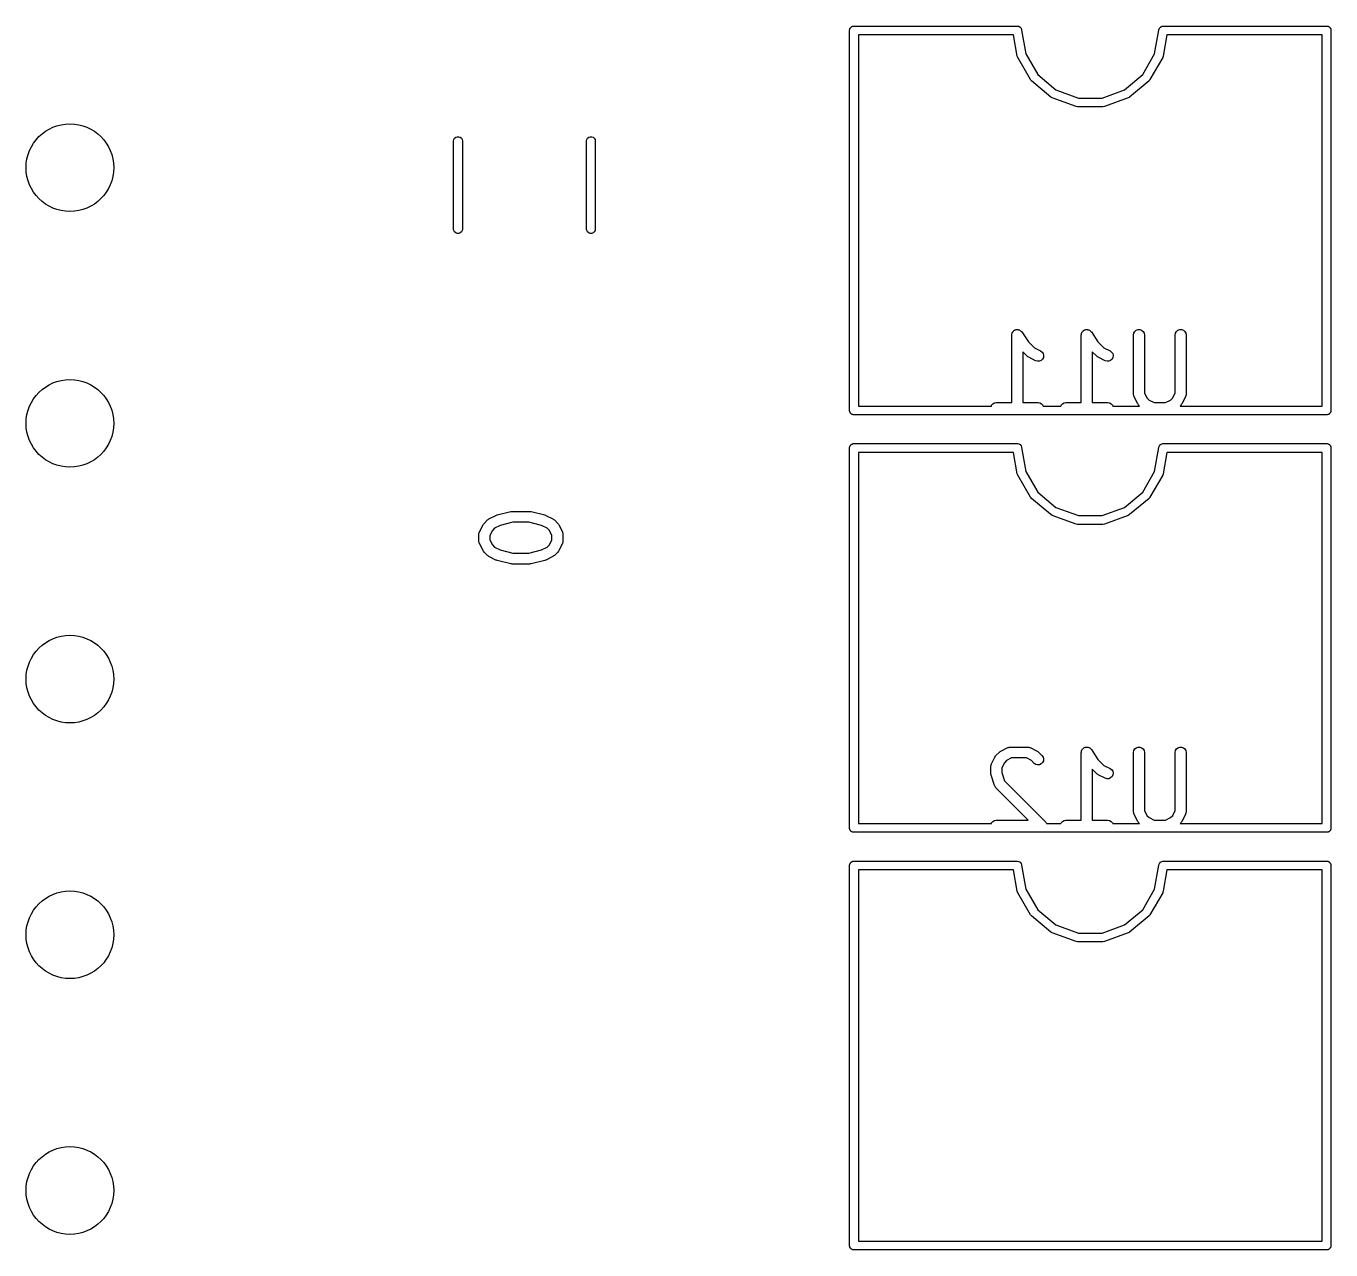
# Model space of a CAD drawing. Extents: x 84 to 155, y -171 to -35.
# Drawn here: x 105.83 to 123.69, y -100.17 to -83.42 of the extents above; entities that cross this region are included whole.
import ezdxf

# ---------------------------------------------------------------- set-up
doc = ezdxf.new("R2010")
doc.units = 0
doc.header["$MEASUREMENT"] = 0
doc.layers.add('BLACK', color=7, linetype='CONTINUOUS')

msp = doc.modelspace()

# ---------------------------------------------------------------- linework, layer by layer
at = {"layer": 'BLACK', "linetype": 'CONTINUOUS'}
for p, q in [((117.126, -83.4323), (117.131, -83.4288)), ((117.131, -83.4288), (117.136, -83.427)), ((117.136, -83.427), (117.14, -83.4244)), ((117.14, -83.4244), (117.145, -83.4234)), ((117.145, -83.4234), (117.15, -83.4216)), ((117.15, -83.4216), (117.156, -83.4216)), ((117.156, -83.4216), (117.156, -83.4216)), ((117.156, -83.4216), (119.401, -83.4216)), ((119.401, -83.4216), (119.417, -83.4244)), ((119.417, -83.4244), (119.435, -83.4349)), ((121.357, -83.4349), (121.375, -83.4244)), ((121.375, -83.4244), (121.391, -83.4216)), ((121.391, -83.4216), (123.636, -83.4216)), ((123.636, -83.4216), (123.636, -83.4216)), ((123.636, -83.4216), (123.642, -83.4216)), ((123.642, -83.4216), (123.647, -83.4234)), ((123.647, -83.4234), (123.652, -83.4244)), ((123.652, -83.4244), (123.656, -83.427)), ((123.656, -83.427), (123.661, -83.4288)), ((123.661, -83.4288), (123.666, -83.4323)), ((117.101, -83.471), (117.103, -83.466)), ((117.101, -83.4764), (117.101, -83.471)), ((117.101, -88.6869), (117.101, -83.4764)), ((117.103, -83.466), (117.104, -83.4608)), ((117.104, -83.4608), (117.106, -83.4562)), ((117.106, -83.4562), (117.108, -83.4511)), ((117.108, -83.4511), (117.112, -83.4471)), ((117.112, -83.4471), (117.114, -83.4424)), ((117.114, -83.4424), (117.118, -83.439)), ((117.118, -83.439), (117.122, -83.4349)), ((117.122, -83.4349), (117.126, -83.4323)), ((119.346, -83.5416), (117.221, -83.5416)), ((117.221, -83.5416), (117.221, -88.6216)), ((119.397, -83.834), (119.346, -83.5416)), ((119.435, -83.4349), (119.449, -83.4511)), ((119.449, -83.4511), (119.456, -83.471)), ((119.456, -83.471), (119.456, -83.4764)), ((119.456, -83.4764), (119.514, -83.8028)), ((121.278, -83.8028), (121.336, -83.4764)), ((121.336, -83.471), (121.343, -83.4511)), ((121.336, -83.4764), (121.336, -83.471)), ((121.343, -83.4511), (121.357, -83.4349)), ((121.446, -83.5416), (121.395, -83.834)), ((123.571, -83.5416), (121.446, -83.5416)), ((123.571, -88.6216), (123.571, -83.5416)), ((123.666, -83.4323), (123.67, -83.4349)), ((123.67, -83.4349), (123.674, -83.439)), ((123.674, -83.439), (123.678, -83.4424)), ((123.678, -83.4424), (123.68, -83.4471)), ((123.68, -83.4471), (123.684, -83.4511)), ((123.684, -83.4511), (123.686, -83.4562)), ((123.686, -83.4562), (123.688, -83.4608)), ((123.688, -83.4608), (123.689, -83.466)), ((123.689, -83.466), (123.691, -83.471)), ((123.691, -83.471), (123.691, -83.4764)), ((123.691, -83.4764), (123.691, -83.4764)), ((123.691, -83.4764), (123.691, -88.6869)), ((119.404, -83.8536), (119.397, -83.834)), ((119.578, -84.1544), (119.404, -83.8536)), ((119.404, -83.8536), (119.404, -83.8536)), ((119.514, -83.8028), (119.677, -84.0852)), ((121.115, -84.0852), (121.278, -83.8028)), ((121.388, -83.8536), (121.214, -84.1544)), ((121.391, -83.8453), (121.388, -83.8536)), ((121.388, -83.8536), (121.388, -83.8536)), ((121.395, -83.8341), (121.391, -83.8453)), ((121.395, -83.834), (121.395, -83.8341)), ((119.677, -84.0852), (119.926, -84.2949)), ((120.866, -84.2949), (121.115, -84.0852)), ((119.584, -84.1617), (119.578, -84.1544)), ((119.578, -84.1544), (119.578, -84.1544)), ((119.591, -84.1704), (119.584, -84.1617)), ((119.857, -84.3936), (119.591, -84.1704)), ((119.591, -84.1704), (119.591, -84.1704)), ((119.926, -84.2949), (120.233, -84.4064)), ((120.559, -84.4064), (120.866, -84.2949)), ((121.201, -84.1704), (120.935, -84.3936)), ((121.207, -84.1631), (121.201, -84.1704)), ((121.201, -84.1704), (121.201, -84.1704)), ((121.214, -84.1544), (121.207, -84.1631)), ((121.214, -84.1544), (121.214, -84.1544)), ((119.875, -84.404), (119.857, -84.3936)), ((119.857, -84.3936), (119.857, -84.3936)), ((120.202, -84.5228), (119.875, -84.404)), ((120.233, -84.4064), (120.559, -84.4064)), ((120.917, -84.404), (120.59, -84.5228)), ((120.928, -84.3974), (120.917, -84.404)), ((120.917, -84.404), (120.917, -84.404)), ((120.935, -84.3936), (120.928, -84.3974)), ((120.935, -84.3936), (120.935, -84.3936)), ((120.222, -84.5264), (120.202, -84.5228)), ((120.57, -84.5264), (120.222, -84.5264)), ((120.59, -84.5228), (120.57, -84.5264)), ((111.679, -84.9907), (111.682, -84.9751)), ((111.679, -86.2053), (111.679, -84.9907)), ((111.682, -84.9751), (111.692, -84.9568)), ((111.692, -84.9568), (111.709, -84.9432)), ((111.709, -84.9432), (111.728, -84.9359)), ((111.728, -84.9359), (111.75, -84.9359)), ((111.75, -84.9359), (111.769, -84.9432)), ((111.769, -84.9432), (111.786, -84.9568)), ((111.786, -84.9568), (111.796, -84.9751)), ((111.796, -84.9751), (111.799, -84.9907)), ((111.799, -84.9907), (111.799, -86.2053)), ((113.499, -84.9907), (113.502, -84.9751)), ((113.499, -86.2053), (113.499, -84.9907)), ((113.502, -84.9751), (113.512, -84.9568)), ((113.512, -84.9568), (113.529, -84.9432)), ((113.529, -84.9432), (113.548, -84.9359)), ((113.548, -84.9359), (113.57, -84.9359)), ((113.57, -84.9359), (113.589, -84.9432)), ((113.589, -84.9432), (113.606, -84.9568)), ((113.606, -84.9568), (113.616, -84.9751)), ((113.616, -84.9751), (113.619, -84.9907)), ((113.619, -84.9907), (113.619, -86.2053)), ((111.682, -86.2209), (111.679, -86.2053)), ((111.692, -86.2392), (111.682, -86.2209)), ((111.709, -86.2528), (111.692, -86.2392)), ((111.728, -86.2601), (111.709, -86.2528)), ((111.75, -86.2601), (111.728, -86.2601)), ((111.769, -86.2528), (111.75, -86.2601)), ((111.786, -86.2392), (111.769, -86.2528)), ((111.796, -86.2209), (111.786, -86.2392)), ((111.799, -86.2053), (111.796, -86.2209)), ((113.502, -86.2209), (113.499, -86.2053)), ((113.512, -86.2392), (113.502, -86.2209)), ((113.529, -86.2528), (113.512, -86.2392)), ((113.548, -86.2601), (113.529, -86.2528)), ((113.57, -86.2601), (113.548, -86.2601)), ((113.589, -86.2528), (113.57, -86.2601)), ((113.606, -86.2392), (113.589, -86.2528)), ((113.616, -86.2209), (113.606, -86.2392)), ((113.619, -86.2053), (113.616, -86.2209)), ((119.321, -87.6407), (119.324, -87.6322)), ((119.322, -87.6449), (119.321, -87.6407)), ((119.321, -87.649), (119.322, -87.6449)), ((119.321, -88.574), (119.321, -87.649)), ((119.324, -87.6322), (119.326, -87.6233)), ((119.326, -87.6233), (119.328, -87.6197)), ((119.328, -87.6197), (119.329, -87.6157)), ((119.329, -87.6157), (119.334, -87.6085)), ((119.334, -87.6085), (119.339, -87.6008)), ((119.339, -87.6008), (119.342, -87.5981)), ((119.342, -87.5981), (119.344, -87.5948)), ((119.344, -87.5948), (119.352, -87.5898)), ((119.352, -87.5898), (119.358, -87.584)), ((119.358, -87.584), (119.362, -87.5826)), ((119.362, -87.5826), (119.366, -87.5803)), ((119.366, -87.5803), (119.375, -87.5782)), ((119.375, -87.5782), (119.383, -87.5751)), ((119.383, -87.5751), (119.387, -87.5751)), ((119.387, -87.5751), (119.391, -87.5741)), ((119.391, -87.5741), (119.4, -87.5751)), ((119.4, -87.5751), (119.409, -87.5751)), ((119.409, -87.5751), (119.413, -87.5766)), ((119.413, -87.5766), (119.417, -87.577)), ((119.417, -87.577), (119.425, -87.581)), ((119.425, -87.581), (119.433, -87.584)), ((119.433, -87.584), (119.437, -87.5867)), ((119.437, -87.5867), (119.44, -87.5886)), ((119.44, -87.5886), (119.447, -87.595)), ((119.447, -87.595), (119.453, -87.6008)), ((119.453, -87.6008), (119.456, -87.6044)), ((119.456, -87.6044), (119.458, -87.6074)), ((119.458, -87.6074), (119.55, -87.7441)), ((120.273, -87.649), (120.274, -87.6449)), ((120.273, -88.574), (120.273, -87.649)), ((120.274, -87.6407), (120.276, -87.6322)), ((120.274, -87.6449), (120.274, -87.6407)), ((120.276, -87.6322), (120.278, -87.6233)), ((120.278, -87.6233), (120.28, -87.6197)), ((120.28, -87.6197), (120.281, -87.6157)), ((120.281, -87.6157), (120.286, -87.6085)), ((120.286, -87.6085), (120.291, -87.6008)), ((120.291, -87.6008), (120.294, -87.5981)), ((120.294, -87.5981), (120.297, -87.5948)), ((120.297, -87.5948), (120.304, -87.5898)), ((120.304, -87.5898), (120.311, -87.584)), ((120.311, -87.584), (120.315, -87.5826)), ((120.315, -87.5826), (120.318, -87.5803)), ((120.318, -87.5803), (120.327, -87.5782)), ((120.327, -87.5782), (120.335, -87.5751)), ((120.335, -87.5751), (120.34, -87.5751)), ((120.34, -87.5751), (120.344, -87.5741)), ((120.344, -87.5741), (120.352, -87.5751)), ((120.352, -87.5751), (120.361, -87.5751)), ((120.361, -87.5751), (120.365, -87.5766)), ((120.365, -87.5766), (120.369, -87.577)), ((120.369, -87.577), (120.377, -87.581)), ((120.377, -87.581), (120.386, -87.584)), ((120.386, -87.584), (120.389, -87.5867)), ((120.389, -87.5867), (120.393, -87.5886)), ((120.393, -87.5886), (120.399, -87.595)), ((120.399, -87.595), (120.406, -87.6008)), ((120.406, -87.6008), (120.408, -87.6044)), ((120.408, -87.6044), (120.411, -87.6074)), ((120.411, -87.6074), (120.502, -87.7441)), ((120.988, -87.649), (120.992, -87.6233)), ((120.988, -88.4585), (120.988, -87.649)), ((120.992, -87.6233), (121.005, -87.6008)), ((121.005, -87.6008), (121.025, -87.584)), ((121.025, -87.584), (121.05, -87.5751)), ((121.05, -87.5751), (121.076, -87.5751)), ((121.076, -87.5751), (121.1, -87.584)), ((121.1, -87.584), (121.12, -87.6008)), ((121.12, -87.6008), (121.133, -87.6233)), ((121.133, -87.6233), (121.138, -87.649)), ((121.138, -87.649), (121.138, -88.4408)), ((121.559, -87.649), (121.564, -87.6233)), ((121.559, -88.4408), (121.559, -87.649)), ((121.564, -87.6233), (121.577, -87.6008)), ((121.577, -87.6008), (121.597, -87.584)), ((121.597, -87.584), (121.621, -87.5751)), ((121.621, -87.5751), (121.647, -87.5751)), ((121.647, -87.5751), (121.672, -87.584)), ((121.672, -87.584), (121.692, -87.6008)), ((121.692, -87.6008), (121.705, -87.6233)), ((121.705, -87.6233), (121.709, -87.649)), ((121.709, -87.649), (121.709, -88.4585)), ((119.533, -87.9401), (119.471, -87.8777)), ((119.471, -87.8777), (119.471, -88.574)), ((119.55, -87.7441), (119.631, -87.8254)), ((119.631, -87.8254), (119.715, -87.8676)), ((119.715, -87.8676), (119.736, -87.8831)), ((119.736, -87.8831), (119.751, -87.9049)), ((120.486, -87.9401), (120.423, -87.8777)), ((120.423, -87.8777), (120.423, -88.574)), ((120.502, -87.7441), (120.583, -87.8254)), ((120.583, -87.8254), (120.668, -87.8676)), ((120.668, -87.8676), (120.689, -87.8831)), ((120.689, -87.8831), (120.703, -87.9049)), ((119.543, -87.947), (119.533, -87.9401)), ((119.553, -87.9542), (119.543, -87.947)), ((119.648, -88.0018), (119.553, -87.9542)), ((119.673, -88.0092), (119.648, -88.0018)), ((119.699, -88.0077), (119.673, -88.0092)), ((119.723, -87.9973), (119.699, -88.0077)), ((119.742, -87.9794), (119.723, -87.9973)), ((119.754, -87.9561), (119.742, -87.9794)), ((119.751, -87.9049), (119.757, -87.9302)), ((119.757, -87.9302), (119.754, -87.9561)), ((120.496, -87.947), (120.486, -87.9401)), ((120.505, -87.9542), (120.496, -87.947)), ((120.601, -88.0018), (120.505, -87.9542)), ((120.626, -88.0092), (120.601, -88.0018)), ((120.652, -88.0077), (120.626, -88.0092)), ((120.675, -87.9973), (120.652, -88.0077)), ((120.694, -87.9794), (120.675, -87.9973)), ((120.706, -87.9561), (120.694, -87.9794)), ((120.703, -87.9049), (120.709, -87.9302)), ((120.709, -87.9302), (120.706, -87.9561)), ((119.045, -88.6115), (119.062, -88.5915)), ((119.062, -88.5915), (119.085, -88.5785)), ((119.085, -88.5785), (119.11, -88.574)), ((119.11, -88.574), (119.321, -88.574)), ((119.471, -88.574), (119.682, -88.574)), ((119.682, -88.574), (119.707, -88.5785)), ((119.707, -88.5785), (119.73, -88.5915)), ((119.73, -88.5915), (119.747, -88.6115)), ((119.998, -88.6115), (120.014, -88.5915)), ((120.014, -88.5915), (120.037, -88.5785)), ((120.037, -88.5785), (120.063, -88.574)), ((120.063, -88.574), (120.273, -88.574)), ((120.423, -88.574), (120.634, -88.574)), ((120.634, -88.574), (120.66, -88.5785)), ((120.66, -88.5785), (120.682, -88.5915)), ((120.682, -88.5915), (120.699, -88.6115)), ((120.988, -88.4628), (120.988, -88.4585)), ((120.988, -88.4671), (120.988, -88.4628)), ((120.991, -88.4755), (120.988, -88.4671)), ((120.992, -88.4842), (120.991, -88.4755)), ((120.994, -88.4879), (120.992, -88.4842)), ((120.996, -88.4921), (120.994, -88.4879)), ((121.043, -88.5873), (120.996, -88.4921)), ((121.05, -88.597), (121.043, -88.5873)), ((121.057, -88.6068), (121.05, -88.597)), ((121.072, -88.6216), (121.057, -88.6068)), ((121.138, -88.4408), (121.172, -88.5093)), ((121.172, -88.5093), (121.202, -88.5397)), ((121.202, -88.5397), (121.271, -88.574)), ((121.271, -88.574), (121.426, -88.574)), ((121.426, -88.574), (121.494, -88.5397)), ((121.494, -88.5397), (121.525, -88.5093)), ((121.525, -88.5093), (121.559, -88.4408)), ((121.64, -88.6068), (121.625, -88.6216)), ((121.646, -88.597), (121.64, -88.6068)), ((121.654, -88.5873), (121.646, -88.597)), ((121.701, -88.4921), (121.654, -88.5873)), ((121.702, -88.4879), (121.701, -88.4921)), ((121.705, -88.4842), (121.702, -88.4879)), ((121.706, -88.4755), (121.705, -88.4842)), ((121.709, -88.4671), (121.706, -88.4755)), ((121.709, -88.4585), (121.708, -88.4628)), ((121.708, -88.4628), (121.709, -88.4671)), ((117.101, -88.6922), (117.101, -88.6869)), ((117.101, -88.6869), (117.101, -88.6869)), ((117.103, -88.6972), (117.101, -88.6922)), ((117.104, -88.7024), (117.103, -88.6972)), ((117.106, -88.7071), (117.104, -88.7024)), ((117.108, -88.7121), (117.106, -88.7071)), ((117.112, -88.7162), (117.108, -88.7121)), ((117.114, -88.7208), (117.112, -88.7162)), ((117.118, -88.7242), (117.114, -88.7208)), ((117.122, -88.7283), (117.118, -88.7242)), ((117.126, -88.7309), (117.122, -88.7283)), ((117.131, -88.7344), (117.126, -88.7309)), ((117.136, -88.7362), (117.131, -88.7344)), ((117.14, -88.7389), (117.136, -88.7362)), ((117.145, -88.7398), (117.14, -88.7389)), ((117.15, -88.7416), (117.145, -88.7398)), ((117.156, -88.7416), (117.15, -88.7416)), ((123.636, -88.7416), (117.156, -88.7416)), ((117.156, -88.7416), (117.156, -88.7416)), ((117.221, -88.6216), (119.042, -88.6216)), ((119.042, -88.6216), (119.045, -88.6115)), ((119.747, -88.6115), (119.75, -88.6216)), ((119.75, -88.6216), (119.994, -88.6216)), ((119.994, -88.6216), (119.998, -88.6115)), ((120.699, -88.6115), (120.703, -88.6216)), ((120.703, -88.6216), (121.072, -88.6216)), ((121.625, -88.6216), (123.571, -88.6216)), ((123.642, -88.7416), (123.636, -88.7416)), ((123.636, -88.7416), (123.636, -88.7416)), ((123.647, -88.7398), (123.642, -88.7416)), ((123.652, -88.7389), (123.647, -88.7398)), ((123.656, -88.7362), (123.652, -88.7389)), ((123.661, -88.7344), (123.656, -88.7362)), ((123.666, -88.7309), (123.661, -88.7344)), ((123.67, -88.7283), (123.666, -88.7309)), ((123.674, -88.7242), (123.67, -88.7283)), ((123.678, -88.7208), (123.674, -88.7242)), ((123.68, -88.7162), (123.678, -88.7208)), ((123.684, -88.7121), (123.68, -88.7162)), ((123.686, -88.7071), (123.684, -88.7121)), ((123.688, -88.7024), (123.686, -88.7071)), ((123.689, -88.6972), (123.688, -88.7024)), ((123.691, -88.6922), (123.689, -88.6972)), ((123.691, -88.6869), (123.691, -88.6869)), ((123.691, -88.6869), (123.691, -88.6922)), ((117.126, -89.1473), (117.131, -89.1438)), ((117.131, -89.1438), (117.136, -89.142)), ((117.136, -89.142), (117.14, -89.1394)), ((117.14, -89.1394), (117.145, -89.1384)), ((117.145, -89.1384), (117.15, -89.1366)), ((117.15, -89.1366), (117.156, -89.1366)), ((117.156, -89.1366), (117.156, -89.1366)), ((117.156, -89.1366), (119.401, -89.1366)), ((119.401, -89.1366), (119.417, -89.1394)), ((119.417, -89.1394), (119.435, -89.1499)), ((121.357, -89.1499), (121.375, -89.1394)), ((121.375, -89.1394), (121.391, -89.1366)), ((121.391, -89.1366), (123.636, -89.1366)), ((123.636, -89.1366), (123.636, -89.1366)), ((123.636, -89.1366), (123.642, -89.1366)), ((123.642, -89.1366), (123.647, -89.1384)), ((123.647, -89.1384), (123.652, -89.1394)), ((123.652, -89.1394), (123.656, -89.142)), ((123.656, -89.142), (123.661, -89.1438)), ((123.661, -89.1438), (123.666, -89.1473)), ((117.101, -89.186), (117.103, -89.181)), ((117.101, -89.1914), (117.101, -89.186)), ((117.101, -94.4019), (117.101, -89.1914)), ((117.103, -89.181), (117.104, -89.1758)), ((117.104, -89.1758), (117.106, -89.1712)), ((117.106, -89.1712), (117.108, -89.1661)), ((117.108, -89.1661), (117.112, -89.1621)), ((117.112, -89.1621), (117.114, -89.1574)), ((117.114, -89.1574), (117.118, -89.154)), ((117.118, -89.154), (117.122, -89.1499)), ((117.122, -89.1499), (117.126, -89.1473)), ((119.346, -89.2566), (117.221, -89.2566)), ((117.221, -89.2566), (117.221, -94.3366)), ((119.397, -89.549), (119.346, -89.2566)), ((119.435, -89.1499), (119.449, -89.1661)), ((119.449, -89.1661), (119.456, -89.186)), ((119.456, -89.186), (119.456, -89.1914)), ((119.456, -89.1914), (119.514, -89.5178)), ((121.278, -89.5178), (121.336, -89.1914)), ((121.336, -89.186), (121.343, -89.1661)), ((121.336, -89.1914), (121.336, -89.186)), ((121.343, -89.1661), (121.357, -89.1499)), ((121.446, -89.2566), (121.395, -89.549)), ((123.571, -89.2566), (121.446, -89.2566)), ((123.571, -94.3366), (123.571, -89.2566)), ((123.666, -89.1473), (123.67, -89.1499)), ((123.67, -89.1499), (123.674, -89.154)), ((123.674, -89.154), (123.678, -89.1574)), ((123.678, -89.1574), (123.68, -89.1621)), ((123.68, -89.1621), (123.684, -89.1661)), ((123.684, -89.1661), (123.686, -89.1712)), ((123.686, -89.1712), (123.688, -89.1758)), ((123.688, -89.1758), (123.689, -89.181)), ((123.689, -89.181), (123.691, -89.186)), ((123.691, -89.186), (123.691, -89.1914)), ((123.691, -89.1914), (123.691, -89.1914)), ((123.691, -89.1914), (123.691, -94.4019)), ((119.404, -89.5686), (119.397, -89.549)), ((119.578, -89.8694), (119.404, -89.5686)), ((119.404, -89.5686), (119.404, -89.5686)), ((119.514, -89.5178), (119.677, -89.8002)), ((121.115, -89.8002), (121.278, -89.5178)), ((121.388, -89.5686), (121.214, -89.8694)), ((121.393, -89.5541), (121.388, -89.5686)), ((121.388, -89.5686), (121.388, -89.5686)), ((121.395, -89.5491), (121.393, -89.5541)), ((121.395, -89.549), (121.395, -89.5491)), ((119.677, -89.8002), (119.926, -90.0099)), ((120.866, -90.0099), (121.115, -89.8002)), ((119.582, -89.874), (119.578, -89.8694)), ((119.578, -89.8694), (119.578, -89.8694)), ((119.591, -89.8854), (119.582, -89.874)), ((119.857, -90.1086), (119.591, -89.8854)), ((119.591, -89.8854), (119.591, -89.8854)), ((119.926, -90.0099), (120.233, -90.1214)), ((120.559, -90.1214), (120.866, -90.0099)), ((121.201, -89.8854), (120.935, -90.1086)), ((121.208, -89.8768), (121.201, -89.8854)), ((121.201, -89.8854), (121.201, -89.8854)), ((121.214, -89.8694), (121.208, -89.8768)), ((121.214, -89.8694), (121.214, -89.8694)), ((112.096, -90.2281), (112.144, -90.1805)), ((112.144, -90.1805), (112.153, -90.1736)), ((112.153, -90.1736), (112.163, -90.1664)), ((112.163, -90.1664), (112.258, -90.1188)), ((112.258, -90.1188), (112.266, -90.1165)), ((112.266, -90.1165), (112.274, -90.1131)), ((112.274, -90.1131), (112.464, -90.0655)), ((112.492, -90.2133), (112.318, -90.2567)), ((112.464, -90.0655), (112.473, -90.0649)), ((112.473, -90.0649), (112.482, -90.0633)), ((112.482, -90.0633), (112.72, -90.0633)), ((112.711, -90.2133), (112.492, -90.2133)), ((112.885, -90.2567), (112.711, -90.2133)), ((112.72, -90.0633), (112.729, -90.0649)), ((112.729, -90.0649), (112.739, -90.0655)), ((112.739, -90.0655), (112.929, -90.1131)), ((112.929, -90.1131), (112.937, -90.1165)), ((112.937, -90.1165), (112.944, -90.1188)), ((112.944, -90.1188), (113.04, -90.1664)), ((113.04, -90.1664), (113.049, -90.1736)), ((113.049, -90.1736), (113.059, -90.1805)), ((113.059, -90.1805), (113.107, -90.2281)), ((119.875, -90.119), (119.857, -90.1086)), ((119.857, -90.1086), (119.857, -90.1086)), ((120.202, -90.2378), (119.875, -90.119)), ((120.233, -90.1214), (120.559, -90.1214)), ((120.917, -90.119), (120.59, -90.2378)), ((120.931, -90.1108), (120.917, -90.119)), ((120.917, -90.119), (120.917, -90.119)), ((120.935, -90.1086), (120.931, -90.1108)), ((120.935, -90.1086), (120.935, -90.1086)), ((112.026, -90.3764), (112.027, -90.3721)), ((112.026, -90.4716), (112.026, -90.3764)), ((112.027, -90.3678), (112.029, -90.3594)), ((112.027, -90.3721), (112.027, -90.3678)), ((112.029, -90.3594), (112.031, -90.3507)), ((112.031, -90.3507), (112.033, -90.347)), ((112.033, -90.347), (112.034, -90.3428)), ((112.034, -90.3428), (112.082, -90.2476)), ((112.082, -90.2476), (112.089, -90.2379)), ((112.089, -90.2379), (112.096, -90.2281)), ((112.211, -90.3256), (112.176, -90.3941)), ((112.176, -90.3941), (112.176, -90.4539)), ((112.241, -90.2952), (112.211, -90.3256)), ((112.318, -90.2567), (112.241, -90.2952)), ((112.962, -90.2952), (112.885, -90.2567)), ((112.992, -90.3256), (112.962, -90.2952)), ((113.026, -90.3941), (112.992, -90.3256)), ((113.026, -90.4539), (113.026, -90.3941)), ((113.107, -90.2281), (113.114, -90.2379)), ((113.114, -90.2379), (113.121, -90.2476)), ((113.121, -90.2476), (113.168, -90.3428)), ((113.168, -90.3428), (113.17, -90.347)), ((113.17, -90.347), (113.172, -90.3507)), ((113.172, -90.3507), (113.173, -90.3594)), ((113.173, -90.3594), (113.176, -90.3678)), ((113.176, -90.3678), (113.176, -90.3721)), ((113.176, -90.3721), (113.176, -90.3764)), ((113.176, -90.3764), (113.176, -90.4716)), ((120.222, -90.2414), (120.202, -90.2378)), ((120.57, -90.2414), (120.222, -90.2414)), ((120.59, -90.2378), (120.57, -90.2414)), ((112.027, -90.4759), (112.026, -90.4716)), ((112.027, -90.4802), (112.027, -90.4759)), ((112.029, -90.4886), (112.027, -90.4802)), ((112.031, -90.4973), (112.029, -90.4886)), ((112.033, -90.501), (112.031, -90.4973)), ((112.034, -90.5052), (112.033, -90.501)), ((112.082, -90.6004), (112.034, -90.5052)), ((112.176, -90.4539), (112.211, -90.5224)), ((112.211, -90.5224), (112.241, -90.5528)), ((112.241, -90.5528), (112.318, -90.5913)), ((112.885, -90.5913), (112.962, -90.5528)), ((112.962, -90.5528), (112.992, -90.5224)), ((112.992, -90.5224), (113.026, -90.4539)), ((113.168, -90.5052), (113.121, -90.6004)), ((113.17, -90.501), (113.168, -90.5052)), ((113.172, -90.4973), (113.17, -90.501)), ((113.173, -90.4886), (113.172, -90.4973)), ((113.176, -90.4802), (113.173, -90.4886)), ((113.176, -90.4716), (113.176, -90.4759)), ((113.176, -90.4759), (113.176, -90.4802)), ((112.089, -90.6101), (112.082, -90.6004)), ((112.096, -90.6199), (112.089, -90.6101)), ((112.144, -90.6675), (112.096, -90.6199)), ((112.153, -90.6744), (112.144, -90.6675)), ((112.163, -90.6816), (112.153, -90.6744)), ((112.258, -90.7292), (112.163, -90.6816)), ((112.266, -90.7315), (112.258, -90.7292)), ((112.274, -90.7349), (112.266, -90.7315)), ((112.464, -90.7825), (112.274, -90.7349)), ((112.318, -90.5913), (112.492, -90.6347)), ((112.492, -90.6347), (112.711, -90.6347)), ((112.711, -90.6347), (112.885, -90.5913)), ((112.929, -90.7349), (112.739, -90.7825)), ((112.937, -90.7315), (112.929, -90.7349)), ((112.944, -90.7292), (112.937, -90.7315)), ((113.04, -90.6816), (112.944, -90.7292)), ((113.049, -90.6744), (113.04, -90.6816)), ((113.059, -90.6675), (113.049, -90.6744)), ((113.107, -90.6199), (113.059, -90.6675)), ((113.114, -90.6101), (113.107, -90.6199)), ((113.121, -90.6004), (113.114, -90.6101)), ((112.473, -90.7831), (112.464, -90.7825)), ((112.482, -90.7847), (112.473, -90.7831)), ((112.72, -90.7847), (112.482, -90.7847)), ((112.729, -90.7831), (112.72, -90.7847)), ((112.739, -90.7825), (112.729, -90.7831)), ((119.043, -93.5209), (119.091, -93.4257)), ((119.091, -93.4257), (119.098, -93.416)), ((119.098, -93.416), (119.105, -93.4062)), ((119.105, -93.4062), (119.152, -93.3586)), ((119.152, -93.3586), (119.162, -93.3517)), ((119.162, -93.3517), (119.172, -93.3445)), ((119.172, -93.3445), (119.267, -93.2969)), ((119.267, -93.2969), (119.271, -93.2957)), ((119.271, -93.2957), (119.275, -93.2935)), ((119.275, -93.2935), (119.284, -93.292)), ((119.284, -93.292), (119.292, -93.2895)), ((119.292, -93.2895), (119.297, -93.2897)), ((119.297, -93.2897), (119.301, -93.289)), ((119.301, -93.289), (119.539, -93.289)), ((119.539, -93.289), (119.543, -93.2897)), ((119.543, -93.2897), (119.547, -93.2895)), ((119.547, -93.2895), (119.556, -93.292)), ((119.556, -93.292), (119.565, -93.2935)), ((119.565, -93.2935), (119.568, -93.2957)), ((119.568, -93.2957), (119.572, -93.2969)), ((119.572, -93.2969), (119.668, -93.3445)), ((119.668, -93.3445), (119.677, -93.3517)), ((119.677, -93.3517), (119.687, -93.3586)), ((119.687, -93.3586), (119.735, -93.4062)), ((119.735, -93.4062), (119.75, -93.4275)), ((119.75, -93.4275), (119.756, -93.4527)), ((120.273, -93.364), (120.274, -93.3599)), ((120.273, -94.289), (120.273, -93.364)), ((120.274, -93.3557), (120.276, -93.3472)), ((120.274, -93.3599), (120.274, -93.3557)), ((120.276, -93.3472), (120.278, -93.3383)), ((120.278, -93.3383), (120.28, -93.3347)), ((120.28, -93.3347), (120.281, -93.3307)), ((120.281, -93.3307), (120.286, -93.3235)), ((120.286, -93.3235), (120.291, -93.3158)), ((120.291, -93.3158), (120.294, -93.3131)), ((120.294, -93.3131), (120.297, -93.3098)), ((120.297, -93.3098), (120.304, -93.3048)), ((120.304, -93.3048), (120.311, -93.299)), ((120.311, -93.299), (120.315, -93.2976)), ((120.315, -93.2976), (120.318, -93.2953)), ((120.318, -93.2953), (120.327, -93.2932)), ((120.327, -93.2932), (120.335, -93.2901)), ((120.335, -93.2901), (120.34, -93.2901)), ((120.34, -93.2901), (120.344, -93.2891)), ((120.344, -93.2891), (120.352, -93.2901)), ((120.352, -93.2901), (120.361, -93.2901)), ((120.361, -93.2901), (120.365, -93.2916)), ((120.365, -93.2916), (120.369, -93.292)), ((120.369, -93.292), (120.377, -93.296)), ((120.377, -93.296), (120.386, -93.299)), ((120.386, -93.299), (120.389, -93.3017)), ((120.389, -93.3017), (120.393, -93.3036)), ((120.393, -93.3036), (120.399, -93.31)), ((120.399, -93.31), (120.406, -93.3158)), ((120.406, -93.3158), (120.408, -93.3194)), ((120.408, -93.3194), (120.411, -93.3224)), ((120.411, -93.3224), (120.502, -93.4591)), ((120.988, -93.364), (120.992, -93.3383)), ((120.988, -94.1735), (120.988, -93.364)), ((120.992, -93.3383), (121.005, -93.3158)), ((121.005, -93.3158), (121.025, -93.299)), ((121.025, -93.299), (121.05, -93.2901)), ((121.05, -93.2901), (121.076, -93.2901)), ((121.076, -93.2901), (121.1, -93.299)), ((121.1, -93.299), (121.12, -93.3158)), ((121.12, -93.3158), (121.133, -93.3383)), ((121.133, -93.3383), (121.138, -93.364)), ((121.138, -93.364), (121.138, -94.1558)), ((121.559, -93.364), (121.564, -93.3383)), ((121.559, -94.1558), (121.559, -93.364)), ((121.564, -93.3383), (121.577, -93.3158)), ((121.577, -93.3158), (121.597, -93.299)), ((121.597, -93.299), (121.621, -93.2901)), ((121.621, -93.2901), (121.647, -93.2901)), ((121.647, -93.2901), (121.672, -93.299)), ((121.672, -93.299), (121.692, -93.3158)), ((121.692, -93.3158), (121.705, -93.3383)), ((121.705, -93.3383), (121.709, -93.364)), ((121.709, -93.364), (121.709, -94.1735)), ((119.035, -93.5545), (119.036, -93.5502)), ((119.035, -93.6497), (119.035, -93.5545)), ((119.036, -93.5459), (119.038, -93.5375)), ((119.036, -93.5502), (119.036, -93.5459)), ((119.038, -93.5375), (119.04, -93.5288)), ((119.04, -93.5288), (119.042, -93.5251)), ((119.042, -93.5251), (119.043, -93.5209)), ((119.22, -93.5037), (119.185, -93.5722)), ((119.185, -93.5722), (119.185, -93.6375)), ((119.25, -93.4733), (119.22, -93.5037)), ((119.318, -93.439), (119.25, -93.4733)), ((119.521, -93.439), (119.318, -93.439)), ((119.59, -93.4732), (119.521, -93.439)), ((119.629, -93.5123), (119.59, -93.4732)), ((119.65, -93.5272), (119.629, -93.5123)), ((119.675, -93.5339), (119.65, -93.5272)), ((119.701, -93.5317), (119.675, -93.5339)), ((119.725, -93.5207), (119.701, -93.5317)), ((119.743, -93.5022), (119.725, -93.5207)), ((119.754, -93.4786), (119.743, -93.5022)), ((119.756, -93.4527), (119.754, -93.4786)), ((120.486, -93.6551), (120.423, -93.5927)), ((120.423, -93.5927), (120.423, -94.289)), ((120.502, -93.4591), (120.583, -93.5404)), ((120.583, -93.5404), (120.668, -93.5826)), ((120.668, -93.5826), (120.689, -93.5981)), ((120.689, -93.5981), (120.703, -93.6199)), ((119.037, -93.6615), (119.035, -93.6497)), ((119.039, -93.6734), (119.037, -93.6615)), ((119.087, -93.8163), (119.039, -93.6734)), ((119.185, -93.6375), (119.223, -93.752)), ((119.223, -93.752), (119.782, -94.311)), ((120.496, -93.662), (120.486, -93.6551)), ((120.505, -93.6692), (120.496, -93.662)), ((120.601, -93.7168), (120.505, -93.6692)), ((120.626, -93.7242), (120.601, -93.7168)), ((120.652, -93.7227), (120.626, -93.7242)), ((120.675, -93.7123), (120.652, -93.7227)), ((120.694, -93.6944), (120.675, -93.7123)), ((120.706, -93.6711), (120.694, -93.6944)), ((120.703, -93.6199), (120.709, -93.6452)), ((120.709, -93.6452), (120.706, -93.6711)), ((119.089, -93.8201), (119.087, -93.8163)), ((119.09, -93.8243), (119.089, -93.8201)), ((119.095, -93.8315), (119.09, -93.8243)), ((119.099, -93.8392), (119.095, -93.8315)), ((119.102, -93.8421), (119.099, -93.8392)), ((119.105, -93.8456), (119.102, -93.8421)), ((119.548, -94.289), (119.105, -93.8456)), ((119.042, -94.3366), (119.045, -94.3265)), ((119.045, -94.3265), (119.062, -94.3065)), ((119.062, -94.3065), (119.085, -94.2935)), ((119.085, -94.2935), (119.11, -94.289)), ((119.11, -94.289), (119.548, -94.289)), ((119.782, -94.311), (119.788, -94.319)), ((119.788, -94.319), (119.794, -94.3265)), ((119.794, -94.3265), (119.795, -94.3296)), ((119.994, -94.3366), (119.998, -94.3265)), ((119.998, -94.3265), (120.014, -94.3065)), ((120.014, -94.3065), (120.037, -94.2935)), ((120.037, -94.2935), (120.063, -94.289)), ((120.063, -94.289), (120.273, -94.289)), ((120.423, -94.289), (120.634, -94.289)), ((120.634, -94.289), (120.66, -94.2935)), ((120.66, -94.2935), (120.682, -94.3065)), ((120.682, -94.3065), (120.699, -94.3265)), ((120.699, -94.3265), (120.703, -94.3366)), ((120.988, -94.1778), (120.988, -94.1735)), ((120.988, -94.1821), (120.988, -94.1778)), ((120.991, -94.1905), (120.988, -94.1821)), ((120.992, -94.1992), (120.991, -94.1905)), ((120.994, -94.2029), (120.992, -94.1992)), ((120.996, -94.2071), (120.994, -94.2029)), ((121.043, -94.3023), (120.996, -94.2071)), ((121.05, -94.312), (121.043, -94.3023)), ((121.057, -94.3218), (121.05, -94.312)), ((121.072, -94.3366), (121.057, -94.3218)), ((121.138, -94.1558), (121.172, -94.2243)), ((121.172, -94.2243), (121.202, -94.2547)), ((121.202, -94.2547), (121.271, -94.289)), ((121.271, -94.289), (121.426, -94.289)), ((121.426, -94.289), (121.494, -94.2547)), ((121.494, -94.2547), (121.525, -94.2243)), ((121.525, -94.2243), (121.559, -94.1558)), ((121.64, -94.3218), (121.625, -94.3366)), ((121.646, -94.312), (121.64, -94.3218)), ((121.654, -94.3023), (121.646, -94.312)), ((121.701, -94.2071), (121.654, -94.3023)), ((121.702, -94.2029), (121.701, -94.2071)), ((121.705, -94.1992), (121.702, -94.2029)), ((121.706, -94.1905), (121.705, -94.1992)), ((121.709, -94.1821), (121.706, -94.1905)), ((121.709, -94.1735), (121.708, -94.1778)), ((121.708, -94.1778), (121.709, -94.1821)), ((117.101, -94.4072), (117.101, -94.4019)), ((117.101, -94.4019), (117.101, -94.4019)), ((117.103, -94.4122), (117.101, -94.4072)), ((117.104, -94.4174), (117.103, -94.4122)), ((117.106, -94.4221), (117.104, -94.4174)), ((117.108, -94.4271), (117.106, -94.4221)), ((117.112, -94.4312), (117.108, -94.4271)), ((117.114, -94.4358), (117.112, -94.4312)), ((117.118, -94.4392), (117.114, -94.4358)), ((117.122, -94.4433), (117.118, -94.4392)), ((117.126, -94.4459), (117.122, -94.4433)), ((117.131, -94.4494), (117.126, -94.4459)), ((117.136, -94.4512), (117.131, -94.4494)), ((117.14, -94.4539), (117.136, -94.4512)), ((117.145, -94.4548), (117.14, -94.4539)), ((117.15, -94.4566), (117.145, -94.4548)), ((117.156, -94.4566), (117.15, -94.4566)), ((123.636, -94.4566), (117.156, -94.4566)), ((117.156, -94.4566), (117.156, -94.4566)), ((117.221, -94.3366), (119.042, -94.3366)), ((119.795, -94.3296), (119.797, -94.3323)), ((119.797, -94.3323), (119.798, -94.3366)), ((119.798, -94.3366), (119.994, -94.3366)), ((120.703, -94.3366), (121.072, -94.3366)), ((121.625, -94.3366), (123.571, -94.3366)), ((123.642, -94.4566), (123.636, -94.4566)), ((123.636, -94.4566), (123.636, -94.4566)), ((123.647, -94.4548), (123.642, -94.4566)), ((123.652, -94.4539), (123.647, -94.4548)), ((123.656, -94.4512), (123.652, -94.4539)), ((123.661, -94.4494), (123.656, -94.4512)), ((123.666, -94.4459), (123.661, -94.4494)), ((123.67, -94.4433), (123.666, -94.4459)), ((123.674, -94.4392), (123.67, -94.4433)), ((123.678, -94.4358), (123.674, -94.4392)), ((123.68, -94.4312), (123.678, -94.4358)), ((123.684, -94.4271), (123.68, -94.4312)), ((123.686, -94.4221), (123.684, -94.4271)), ((123.688, -94.4174), (123.686, -94.4221)), ((123.689, -94.4122), (123.688, -94.4174)), ((123.691, -94.4072), (123.689, -94.4122)), ((123.691, -94.4019), (123.691, -94.4019)), ((123.691, -94.4019), (123.691, -94.4072)), ((117.122, -94.8649), (117.126, -94.8623)), ((117.126, -94.8623), (117.131, -94.8588)), ((117.131, -94.8588), (117.136, -94.857)), ((117.136, -94.857), (117.14, -94.8544)), ((117.14, -94.8544), (117.145, -94.8534)), ((117.145, -94.8534), (117.15, -94.8516)), ((117.15, -94.8516), (117.156, -94.8516)), ((117.156, -94.8516), (117.156, -94.8516)), ((117.156, -94.8516), (119.401, -94.8516)), ((119.401, -94.8516), (119.417, -94.8544)), ((119.417, -94.8544), (119.435, -94.8649)), ((121.357, -94.8649), (121.375, -94.8544)), ((121.375, -94.8544), (121.391, -94.8516)), ((121.391, -94.8516), (123.636, -94.8516)), ((123.636, -94.8516), (123.636, -94.8516)), ((123.636, -94.8516), (123.642, -94.8516)), ((123.642, -94.8516), (123.647, -94.8534)), ((123.647, -94.8534), (123.652, -94.8544)), ((123.652, -94.8544), (123.656, -94.857)), ((123.656, -94.857), (123.661, -94.8588)), ((123.661, -94.8588), (123.666, -94.8623)), ((123.666, -94.8623), (123.67, -94.8649)), ((117.101, -94.901), (117.103, -94.896)), ((117.101, -94.9064), (117.101, -94.901)), ((117.101, -100.117), (117.101, -94.9064)), ((117.103, -94.896), (117.104, -94.8908)), ((117.104, -94.8908), (117.106, -94.8862)), ((117.106, -94.8862), (117.108, -94.8811)), ((117.108, -94.8811), (117.112, -94.8771)), ((117.112, -94.8771), (117.114, -94.8724)), ((117.114, -94.8724), (117.118, -94.869)), ((117.118, -94.869), (117.122, -94.8649)), ((119.346, -94.9716), (117.221, -94.9716)), ((117.221, -94.9716), (117.221, -100.052)), ((119.397, -95.264), (119.346, -94.9716)), ((119.435, -94.8649), (119.449, -94.8811)), ((119.449, -94.8811), (119.456, -94.901)), ((119.456, -94.901), (119.456, -94.9064)), ((119.456, -94.9064), (119.514, -95.2328)), ((121.278, -95.2328), (121.336, -94.9064)), ((121.336, -94.901), (121.343, -94.8811)), ((121.336, -94.9064), (121.336, -94.901)), ((121.343, -94.8811), (121.357, -94.8649)), ((121.446, -94.9716), (121.395, -95.264)), ((123.571, -94.9716), (121.446, -94.9716)), ((123.571, -100.052), (123.571, -94.9716)), ((123.67, -94.8649), (123.674, -94.869)), ((123.674, -94.869), (123.678, -94.8724)), ((123.678, -94.8724), (123.68, -94.8771)), ((123.68, -94.8771), (123.684, -94.8811)), ((123.684, -94.8811), (123.686, -94.8862)), ((123.686, -94.8862), (123.688, -94.8908)), ((123.688, -94.8908), (123.689, -94.896)), ((123.689, -94.896), (123.691, -94.901)), ((123.691, -94.901), (123.691, -94.9064)), ((123.691, -94.9064), (123.691, -94.9064)), ((123.691, -94.9064), (123.691, -100.117)), ((119.404, -95.2836), (119.397, -95.264)), ((119.578, -95.5844), (119.404, -95.2836)), ((119.404, -95.2836), (119.404, -95.2836)), ((119.514, -95.2328), (119.677, -95.5152)), ((121.115, -95.5152), (121.278, -95.2328)), ((121.388, -95.2836), (121.214, -95.5844)), ((121.391, -95.2753), (121.388, -95.2836)), ((121.388, -95.2836), (121.388, -95.2836)), ((121.395, -95.2641), (121.391, -95.2753)), ((121.395, -95.264), (121.395, -95.2641)), ((119.677, -95.5152), (119.926, -95.7249)), ((120.866, -95.7249), (121.115, -95.5152)), ((119.584, -95.5917), (119.578, -95.5844)), ((119.578, -95.5844), (119.578, -95.5844)), ((119.591, -95.6004), (119.584, -95.5917)), ((119.857, -95.8236), (119.591, -95.6004)), ((119.591, -95.6004), (119.591, -95.6004)), ((119.926, -95.7249), (120.233, -95.8364)), ((120.559, -95.8364), (120.866, -95.7249)), ((121.201, -95.6004), (120.935, -95.8236)), ((121.207, -95.5931), (121.201, -95.6004)), ((121.201, -95.6004), (121.201, -95.6004)), ((121.214, -95.5844), (121.207, -95.5931)), ((121.214, -95.5844), (121.214, -95.5844)), ((119.875, -95.834), (119.857, -95.8236)), ((119.857, -95.8236), (119.857, -95.8236)), ((120.202, -95.9528), (119.875, -95.834)), ((120.233, -95.8364), (120.559, -95.8364)), ((120.917, -95.834), (120.59, -95.9528)), ((120.928, -95.8274), (120.917, -95.834)), ((120.917, -95.834), (120.917, -95.834)), ((120.935, -95.8236), (120.928, -95.8274)), ((120.935, -95.8236), (120.935, -95.8236)), ((120.222, -95.9564), (120.202, -95.9528)), ((120.57, -95.9564), (120.222, -95.9564)), ((120.59, -95.9528), (120.57, -95.9564)), ((117.101, -100.122), (117.101, -100.117)), ((117.101, -100.117), (117.101, -100.117)), ((117.103, -100.127), (117.101, -100.122)), ((117.104, -100.132), (117.103, -100.127)), ((117.106, -100.137), (117.104, -100.132)), ((117.108, -100.142), (117.106, -100.137)), ((117.112, -100.146), (117.108, -100.142)), ((117.114, -100.151), (117.112, -100.146)), ((117.118, -100.154), (117.114, -100.151)), ((117.122, -100.158), (117.118, -100.154)), ((117.126, -100.161), (117.122, -100.158)), ((117.131, -100.164), (117.126, -100.161)), ((117.136, -100.166), (117.131, -100.164)), ((117.14, -100.169), (117.136, -100.166)), ((117.145, -100.17), (117.14, -100.169)), ((117.15, -100.172), (117.145, -100.17)), ((117.156, -100.172), (117.15, -100.172)), ((123.636, -100.172), (117.156, -100.172)), ((117.156, -100.172), (117.156, -100.172)), ((117.221, -100.052), (123.571, -100.052)), ((123.642, -100.172), (123.636, -100.172)), ((123.636, -100.172), (123.636, -100.172)), ((123.647, -100.17), (123.642, -100.172)), ((123.652, -100.169), (123.647, -100.17)), ((123.656, -100.166), (123.652, -100.169)), ((123.661, -100.164), (123.656, -100.166)), ((123.666, -100.161), (123.661, -100.164)), ((123.67, -100.158), (123.666, -100.161)), ((123.674, -100.154), (123.67, -100.158)), ((123.678, -100.151), (123.674, -100.154)), ((123.68, -100.146), (123.678, -100.151)), ((123.684, -100.142), (123.68, -100.146)), ((123.686, -100.137), (123.684, -100.142)), ((123.688, -100.132), (123.686, -100.137)), ((123.689, -100.127), (123.688, -100.132)), ((123.691, -100.122), (123.689, -100.127)), ((123.691, -100.117), (123.691, -100.117)), ((123.691, -100.117), (123.691, -100.122))]:
    msp.add_line(p, q, dxfattribs=at)
at = {"layer": 'BLACK'}
for centre in [(106.426, -85.359), (106.426, -88.859), (106.426, -92.359), (106.426, -95.859), (106.426, -99.359)]:
    msp.add_circle(centre, 0.6, dxfattribs=at)

doc.saveas('drawing.dxf')
